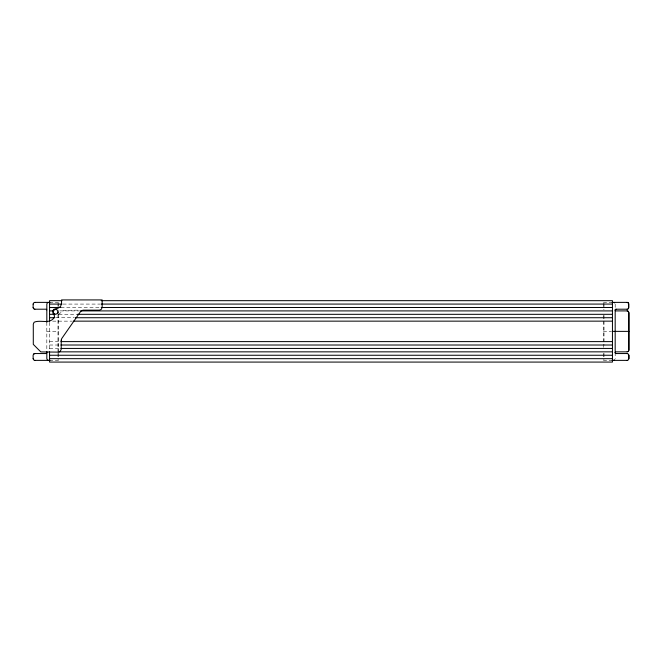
<?xml version="1.0" encoding="UTF-8"?>
<svg xmlns="http://www.w3.org/2000/svg" width="662" height="662" viewBox="0 0 662 662"><rect width="100%" height="100%" fill="white"/><g stroke="black" fill="none" stroke-linecap="round" stroke-linejoin="round"><path stroke-width="0.5" stroke-dasharray="3.31 2.48" d="M58.372 314.483L64.007 310.288L79.25 310.155M49.501 302.377L58.653 302.377M603.347 302.377L611.92 302.377M62.973 304.081L100.161 304.081M60.912 307.491L100.161 307.491M59.878 310.908L79.498 310.908M58.844 314.318L77.437 314.318M55.749 317.727L74.334 317.727M52.646 321.144L72.274 321.144M46.82 331.372L58.653 331.372M603.347 331.372L611.415 331.372M49.551 341.609L59.878 341.609M49.551 345.018L59.878 345.018M49.551 348.435L59.878 348.435M49.501 360.376L58.653 360.376M603.347 360.376L611.92 360.376M615.18 304.081L615.18 310.221M615.18 352.523L615.18 358.672M604.025 303.378L604.025 309.377M604.025 315.377L604.025 345.374M604.025 353.376L604.025 359.375M603.347 303.378L603.347 309.377M603.347 315.377L603.347 347.376M603.347 353.376L603.347 359.375M58.653 303.378L58.653 306.374M58.653 314.376L58.653 352.374M58.653 353.376L58.653 359.375M57.975 303.378L57.975 306.374M57.975 314.376L57.975 352.374M57.975 353.376L57.975 359.375M49.551 322.32L49.551 351.671M46.82 322.278L46.82 352.871"/><path stroke-width="0.99" d="M53.514 311.794L53.514 310.519L55.732 309.237L57.95 310.519L57.95 313.076L55.732 314.359L53.514 313.076L53.514 310.519M57.95 313.076L57.95 311.794M627.146 309.204L628.404 308.699L628.842 307.491L628.346 302.873L627.204 302.377L611.92 302.377M628.404 308.699L628.9 304.081L628.404 302.873L627.146 302.377M627.146 351.845L628.404 351.348L628.842 350.14L628.842 312.613M628.404 351.348L628.9 350.14L628.9 312.613L628.346 311.405L627.204 310.908L615.867 310.908L615.18 310.221M33.1 304.081L33.671 302.89L34.854 302.377M46.82 352.871L46.133 353.549L34.796 353.549L33.613 354.062L33.1 355.254L33.158 358.672M615.18 352.523L615.867 351.845L627.204 351.845M627.204 353.549L615.867 353.549L615.18 352.871L615.18 309.882L615.867 309.204L627.204 309.204M615.18 309.882L616.032 309.204M33.671 354.062L34.854 353.549M48.525 302.377L47.333 302.89L46.82 304.081L46.82 322.278M627.146 360.376L628.404 359.871L628.9 358.672L628.9 355.254L628.346 354.054L627.146 353.549M613.475 360.376L614.684 359.871M61.938 300.672L49.551 300.672L49.551 321.31M101.187 300.672L612.449 300.672L612.449 362.081L49.551 362.081L49.551 351.845M34.796 302.377L50.196 302.377M49.551 304.081L61.938 304.081M101.187 304.081L612.449 304.081M49.551 307.491L60.912 307.491M101.187 307.491L612.449 307.491M34.796 309.204L46.133 309.204L46.82 309.882M49.551 310.908L53.68 310.908M80.532 310.908L612.449 310.908M49.551 314.318L54.714 314.318M77.437 314.318L612.449 314.318M49.551 317.727L54.714 317.727M75.369 317.727L612.449 317.727M73.3 321.144L612.449 321.144M612.325 331.372L628.9 331.372M60.912 341.609L612.449 341.609M60.912 345.018L612.449 345.018M60.912 348.435L612.449 348.435M58.844 351.845L612.449 351.845M49.551 355.254L612.449 355.254M49.551 358.672L612.449 358.672M34.796 360.376L50.196 360.376M611.92 360.376L627.204 360.376M613.475 302.377L614.684 302.873M627.146 310.908L628.346 311.405M33.158 304.081L33.1 307.491L33.613 308.682L34.854 309.204M48.525 360.376L47.333 359.855L46.82 358.672L46.82 351.588M34.854 360.376L33.613 359.855L33.1 358.672M615.18 352.871L616.032 353.549M33.158 307.491L33.671 308.682M628.842 355.254L628.842 358.672M61.21 340.169L61.21 349.387L60.085 351.596L58.479 352.118L40.821 351.919L33.29 344.364L33.29 324.14L34.11 322.237C40.473 319.341 49.931 324.777 54.317 317.263L54.491 315.848L52.869 313.068L52.745 311.057L53.763 309.328L58.008 308.219L60.532 306.489L61.549 303.61L61.549 299.919L102.147 299.919L102.147 307.425L101.319 309.336L99.416 310.155L82.957 310.155L80.714 311.322L61.698 338.613L61.21 340.169"/></g></svg>
